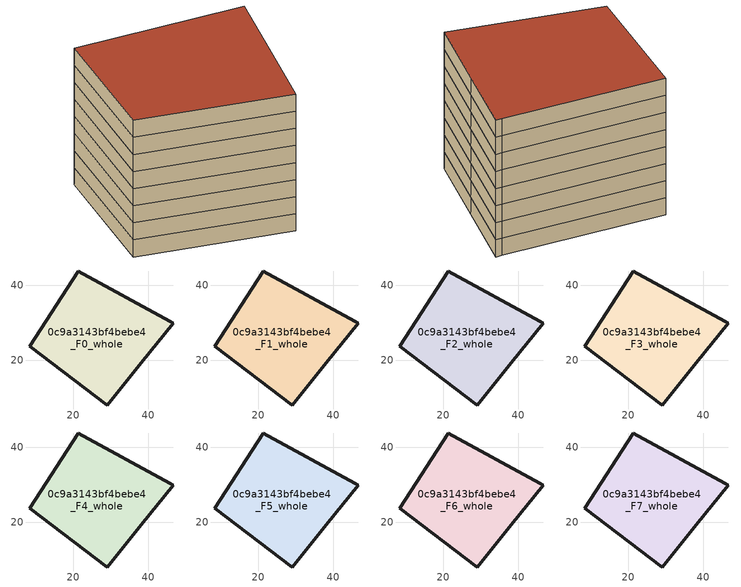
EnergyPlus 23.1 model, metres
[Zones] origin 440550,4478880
0c9a3143bf4bebe4_F0_whole
 floor ground (EU_floor_Construction): 45.78,30.48 46.73,29.98 38.2,19.41 29.07,8.09 8.34,23.83 21.34,43.87 z0
 wall outside (EU_wall_Construction): 45.78,30.48 21.34,43.87 8.34,23.83 29.07,8.09 38.2,19.41 46.73,29.98 45.78,30.48 z0:3
0c9a3143bf4bebe4_F1_whole
 floor to 0c9a3143bf4bebe4_F0_whole (EU_floor_Construction): 45.78,30.48 46.73,29.98 38.2,19.41 29.07,8.09 8.34,23.83 21.34,43.87 z3
 wall outside (EU_wall_Construction): 45.78,30.48 21.34,43.87 8.34,23.83 29.07,8.09 38.2,19.41 46.73,29.98 45.78,30.48 z3:6
0c9a3143bf4bebe4_F2_whole
 floor to 0c9a3143bf4bebe4_F1_whole (EU_floor_Construction): 45.78,30.48 46.73,29.98 38.2,19.41 29.07,8.09 8.34,23.83 21.34,43.87 z6
 wall outside (EU_wall_Construction): 45.78,30.48 21.34,43.87 8.34,23.83 29.07,8.09 38.2,19.41 46.73,29.98 45.78,30.48 z6:9
0c9a3143bf4bebe4_F3_whole
 floor to 0c9a3143bf4bebe4_F2_whole (EU_floor_Construction): 45.78,30.48 46.73,29.98 38.2,19.41 29.07,8.09 8.34,23.83 21.34,43.87 z9
 wall outside (EU_wall_Construction): 45.78,30.48 21.34,43.87 8.34,23.83 29.07,8.09 38.2,19.41 46.73,29.98 45.78,30.48 z9:12
0c9a3143bf4bebe4_F4_whole
 floor to 0c9a3143bf4bebe4_F3_whole (EU_floor_Construction): 45.78,30.48 46.73,29.98 38.2,19.41 29.07,8.09 8.34,23.83 21.34,43.87 z12
 wall outside (EU_wall_Construction): 45.78,30.48 21.34,43.87 8.34,23.83 29.07,8.09 38.2,19.41 46.73,29.98 45.78,30.48 z12:15
0c9a3143bf4bebe4_F5_whole
 floor to 0c9a3143bf4bebe4_F4_whole (EU_floor_Construction): 45.78,30.48 46.73,29.98 38.2,19.41 29.07,8.09 8.34,23.83 21.34,43.87 z15
 wall outside (EU_wall_Construction): 45.78,30.48 21.34,43.87 8.34,23.83 29.07,8.09 38.2,19.41 46.73,29.98 45.78,30.48 z15:18
0c9a3143bf4bebe4_F6_whole
 floor to 0c9a3143bf4bebe4_F5_whole (EU_floor_Construction): 45.78,30.48 46.73,29.98 38.2,19.41 29.07,8.09 8.34,23.83 21.34,43.87 z18
 wall outside (EU_wall_Construction): 45.78,30.48 21.34,43.87 8.34,23.83 29.07,8.09 38.2,19.41 46.73,29.98 45.78,30.48 z18:21
0c9a3143bf4bebe4_F7_whole
 floor to 0c9a3143bf4bebe4_F6_whole (EU_floor_Construction): 45.78,30.48 46.73,29.98 38.2,19.41 29.07,8.09 8.34,23.83 21.34,43.87 z21
 wall outside (EU_wall_Construction): 45.78,30.48 21.34,43.87 8.34,23.83 29.07,8.09 38.2,19.41 46.73,29.98 45.78,30.48 z21:24
 roof outside (EU_roof_Construction): 38.2,19.41 46.73,29.98 45.78,30.48 21.34,43.87 8.34,23.83 29.07,8.09 z24
[Building]
EU S2 Campaign: North Axis=0; Terrain=City; Solar Distribution=FullExterior
[Site:Location]
Madrid: Latitude=40.5; Longitude=-3.5; Time Zone=1; Elevation=609
[SizingPeriod:WeatherFileDays]
AnnualSizingPeriod: Begin Month=1; Begin Day of Month=1; End Month=12; End Day of Month=31; Day of Week for Start Day=Monday; Use Weather File Daylight Saving Period=No; Use Weather File Rain and Snow Indicators=No
[MATERIAL]
EU_InternalMass_Material: Roughness=MediumRough; Thickness=0.1; Conductivity=1; Density=1800; Specific Heat=900; Thermal Absorptance=0.9; Solar Absorptance=0.7; Visible Absorptance=0.7
[MATERIAL:NOMASS] Roughness=MediumRough; Thermal Absorptance=0.9; Solar Absorptance=0.7; Visible Absorptance=0.7
Name | Thermal Resistance
EU_wall_NoMass | 0.609216
EU_roof_NoMass | 0.513268
EU_floor_NoMass | 0.568163
[CONSTRUCTION]
EU_wall_Construction: EU_wall_NoMass
EU_roof_Construction: EU_roof_NoMass
EU_floor_Construction: EU_floor_NoMass
EU_InternalMass_Construction: EU_InternalMass_Material
[ZONE] Type=1; Multiplier=1; Ceiling Height=autocalculate; Volume=2131.01; Floor Area=autocalculate; Part of Total Floor Area=Yes
0c9a3143bf4bebe4_F0_whole; 0c9a3143bf4bebe4_F1_whole; 0c9a3143bf4bebe4_F2_whole; 0c9a3143bf4bebe4_F3_whole; 0c9a3143bf4bebe4_F4_whole; 0c9a3143bf4bebe4_F5_whole; 0c9a3143bf4bebe4_F6_whole; 0c9a3143bf4bebe4_F7_whole
[INTERNALMASS] Construction=EU_InternalMass_Construction; Surface Area=710.337
Name | Zone or ZoneList
0c9a3143bf4bebe4_F0_whole_EU_InternalMass | 0c9a3143bf4bebe4_F0_whole
0c9a3143bf4bebe4_F1_whole_EU_InternalMass | 0c9a3143bf4bebe4_F1_whole
0c9a3143bf4bebe4_F2_whole_EU_InternalMass | 0c9a3143bf4bebe4_F2_whole
0c9a3143bf4bebe4_F3_whole_EU_InternalMass | 0c9a3143bf4bebe4_F3_whole
0c9a3143bf4bebe4_F4_whole_EU_InternalMass | 0c9a3143bf4bebe4_F4_whole
0c9a3143bf4bebe4_F5_whole_EU_InternalMass | 0c9a3143bf4bebe4_F5_whole
0c9a3143bf4bebe4_F6_whole_EU_InternalMass | 0c9a3143bf4bebe4_F6_whole
0c9a3143bf4bebe4_F7_whole_EU_InternalMass | 0c9a3143bf4bebe4_F7_whole
[OTHEREQUIPMENT] Fuel Type=Electricity; Design Level Calculation Method=Watts/Area; Power per Zone Floor Area=1; Fraction Latent=0; Fraction Radiant=0; Fraction Lost=0; Carbon Dioxide Generation Rate=0; EndUse Subcategory=EU_Step8_InternalGains
Name | Zone or ZoneList or Space or SpaceList | Schedule
EU_Step8_InternalGain_0c9a3143bf4bebe4_F0_whole_f000 | 0c9a3143bf4bebe4_F0_whole | EU_Step8_GainSchedule_0c9a3143bf4bebe4_F0_whole_f000
EU_Step8_InternalGain_0c9a3143bf4bebe4_F1_whole_f000 | 0c9a3143bf4bebe4_F1_whole | EU_Step8_GainSchedule_0c9a3143bf4bebe4_F1_whole_f000
EU_Step8_InternalGain_0c9a3143bf4bebe4_F2_whole_f000 | 0c9a3143bf4bebe4_F2_whole | EU_Step8_GainSchedule_0c9a3143bf4bebe4_F2_whole_f000
EU_Step8_InternalGain_0c9a3143bf4bebe4_F3_whole_f000 | 0c9a3143bf4bebe4_F3_whole | EU_Step8_GainSchedule_0c9a3143bf4bebe4_F3_whole_f000
EU_Step8_InternalGain_0c9a3143bf4bebe4_F4_whole_f000 | 0c9a3143bf4bebe4_F4_whole | EU_Step8_GainSchedule_0c9a3143bf4bebe4_F4_whole_f000
EU_Step8_InternalGain_0c9a3143bf4bebe4_F5_whole_f000 | 0c9a3143bf4bebe4_F5_whole | EU_Step8_GainSchedule_0c9a3143bf4bebe4_F5_whole_f000
EU_Step8_InternalGain_0c9a3143bf4bebe4_F6_whole_f000 | 0c9a3143bf4bebe4_F6_whole | EU_Step8_GainSchedule_0c9a3143bf4bebe4_F6_whole_f000
EU_Step8_InternalGain_0c9a3143bf4bebe4_F7_whole_f000 | 0c9a3143bf4bebe4_F7_whole | EU_Step8_GainSchedule_0c9a3143bf4bebe4_F7_whole_f000
[ZONEVENTILATION:DESIGNFLOWRATE] Schedule=EU_AlwaysOn; Design Flow Rate Calculation Method=AirChanges/Hour; Air Changes per Hour=0.752966; Ventilation Type=Natural; Fan Pressure Rise=0; Fan Total Efficiency=1; Constant Term Coefficient=1; Temperature Term Coefficient=0; Velocity Term Coefficient=0; Velocity Squared Term Coefficient=0; Minimum Indoor Temperature=-100; Maximum Indoor Temperature=100; Delta Temperature=-100; Minimum Outdoor Temperature=-100; Maximum Outdoor Temperature=100; Maximum Wind Speed=40
Name | Zone or ZoneList or Space or SpaceList
EU_ConstantAir_0c9a3143bf4bebe4_F0_whole | 0c9a3143bf4bebe4_F0_whole
EU_ConstantAir_0c9a3143bf4bebe4_F1_whole | 0c9a3143bf4bebe4_F1_whole
EU_ConstantAir_0c9a3143bf4bebe4_F2_whole | 0c9a3143bf4bebe4_F2_whole
EU_ConstantAir_0c9a3143bf4bebe4_F3_whole | 0c9a3143bf4bebe4_F3_whole
EU_ConstantAir_0c9a3143bf4bebe4_F4_whole | 0c9a3143bf4bebe4_F4_whole
EU_ConstantAir_0c9a3143bf4bebe4_F5_whole | 0c9a3143bf4bebe4_F5_whole
EU_ConstantAir_0c9a3143bf4bebe4_F6_whole | 0c9a3143bf4bebe4_F6_whole
EU_ConstantAir_0c9a3143bf4bebe4_F7_whole | 0c9a3143bf4bebe4_F7_whole
[HVACTEMPLATE:THERMOSTAT] Constant Heating Setpoint=20; Constant Cooling Setpoint=50
EU_HeatOnly_0c9a3143bf4bebe4_F0_whole; EU_HeatOnly_0c9a3143bf4bebe4_F1_whole; EU_HeatOnly_0c9a3143bf4bebe4_F2_whole; EU_HeatOnly_0c9a3143bf4bebe4_F3_whole; EU_HeatOnly_0c9a3143bf4bebe4_F4_whole; EU_HeatOnly_0c9a3143bf4bebe4_F5_whole; EU_HeatOnly_0c9a3143bf4bebe4_F6_whole; EU_HeatOnly_0c9a3143bf4bebe4_F7_whole
[HVACTEMPLATE:ZONE:IDEALLOADSAIRSYSTEM] System Availability Schedule=EU_AlwaysOn; Maximum Heating Supply Air Temperature=50; Minimum Cooling Supply Air Temperature=13; Maximum Heating Supply Air Humidity Ratio=0.0156; Minimum Cooling Supply Air Humidity Ratio=0.0077; Heating Limit=NoLimit; Cooling Limit=NoLimit; Heating Availability Schedule=EU_AlwaysOn; Cooling Availability Schedule=EU_CoolingOff; Dehumidification Control Type=ConstantSensibleHeatRatio; Cooling Sensible Heat Ratio=0.7; Dehumidification Setpoint=60; Humidification Control Type=None; Humidification Setpoint=30; Outdoor Air Method=None; Outdoor Air Flow Rate per Person=0.00944; Outdoor Air Flow Rate per Zone Floor Area=0; Outdoor Air Flow Rate per Zone=0; Demand Controlled Ventilation Type=None; Outdoor Air Economizer Type=NoEconomizer; Heat Recovery Type=None; Sensible Heat Recovery Effectiveness=0.7; Latent Heat Recovery Effectiveness=0.65
Name | Template Thermostat
0c9a3143bf4bebe4_F0_whole | EU_HeatOnly_0c9a3143bf4bebe4_F0_whole
0c9a3143bf4bebe4_F1_whole | EU_HeatOnly_0c9a3143bf4bebe4_F1_whole
0c9a3143bf4bebe4_F2_whole | EU_HeatOnly_0c9a3143bf4bebe4_F2_whole
0c9a3143bf4bebe4_F3_whole | EU_HeatOnly_0c9a3143bf4bebe4_F3_whole
0c9a3143bf4bebe4_F4_whole | EU_HeatOnly_0c9a3143bf4bebe4_F4_whole
0c9a3143bf4bebe4_F5_whole | EU_HeatOnly_0c9a3143bf4bebe4_F5_whole
0c9a3143bf4bebe4_F6_whole | EU_HeatOnly_0c9a3143bf4bebe4_F6_whole
0c9a3143bf4bebe4_F7_whole | EU_HeatOnly_0c9a3143bf4bebe4_F7_whole
[SIZING:ZONE] Zone Cooling Design Supply Air Temperature Input Method=SupplyAirTemperature; Zone Cooling Design Supply Air Temperature=13; Zone Heating Design Supply Air Temperature Input Method=SupplyAirTemperature; Zone Heating Design Supply Air Temperature=50; Zone Cooling Design Supply Air Humidity Ratio=0.008; Zone Heating Design Supply Air Humidity Ratio=0.008; Cooling Design Air Flow Method=DesignDay; Cooling Design Air Flow Rate=0; Cooling Minimum Air Flow per Zone Floor Area=0.000762; Cooling Minimum Air Flow=0; Cooling Minimum Air Flow Fraction=0.2; Heating Design Air Flow Method=DesignDay; Heating Design Air Flow Rate=0; Heating Maximum Air Flow per Zone Floor Area=0.002032; Heating Maximum Air Flow=0.141576; Heating Maximum Air Flow Fraction=0.3; Account for Dedicated Outdoor Air System=No; Dedicated Outdoor Air System Control Strategy=NeutralSupplyAir; Dedicated Outdoor Air Low Setpoint Temperature for Design=autosize; Dedicated Outdoor Air High Setpoint Temperature for Design=autosize; Zone Load Sizing Method=Sensible Load Only No Latent Load; Zone Latent Cooling Design Supply Air Humidity Ratio Input Method=HumidityRatioDifference; Zone Cooling Design Supply Air Humidity Ratio Difference=0.005; Zone Latent Heating Design Supply Air Humidity Ratio Input Method=HumidityRatioDifference; Zone Humidification Design Supply Air Humidity Ratio Difference=0.005
0c9a3143bf4bebe4_F0_whole; 0c9a3143bf4bebe4_F1_whole; 0c9a3143bf4bebe4_F2_whole; 0c9a3143bf4bebe4_F3_whole; 0c9a3143bf4bebe4_F4_whole; 0c9a3143bf4bebe4_F5_whole; 0c9a3143bf4bebe4_F6_whole; 0c9a3143bf4bebe4_F7_whole
[SCHEDULE:CONSTANT]
Name | Hourly Value
EU_AlwaysOn | 1
EU_CoolingOff | 0
[SCHEDULE:FILE] Column Number=1; Rows to Skip at Top=0; Number of Hours of Data=8760; Column Separator=Comma; Interpolate to Timestep=No; Minutes per Item=60; Adjust Schedule for Daylight Savings=Yes
Name | File
EU_Step8_GainSchedule_0c9a3143bf4bebe4_F0_whole_f000 | C:\Users\o_iseri\Desktop\OpenUBEM\openubem\outputs\eu_evidence\EU-11\ES-MAD-BERRUGUETE\idfs\0c9a3143bf4bebe4\0c9a3143bf4bebe4_F0_whole_f000_gain.csv
EU_Step8_GainSchedule_0c9a3143bf4bebe4_F1_whole_f000 | C:\Users\o_iseri\Desktop\OpenUBEM\openubem\outputs\eu_evidence\EU-11\ES-MAD-BERRUGUETE\idfs\0c9a3143bf4bebe4\0c9a3143bf4bebe4_F1_whole_f000_gain.csv
EU_Step8_GainSchedule_0c9a3143bf4bebe4_F2_whole_f000 | C:\Users\o_iseri\Desktop\OpenUBEM\openubem\outputs\eu_evidence\EU-11\ES-MAD-BERRUGUETE\idfs\0c9a3143bf4bebe4\0c9a3143bf4bebe4_F2_whole_f000_gain.csv
EU_Step8_GainSchedule_0c9a3143bf4bebe4_F3_whole_f000 | C:\Users\o_iseri\Desktop\OpenUBEM\openubem\outputs\eu_evidence\EU-11\ES-MAD-BERRUGUETE\idfs\0c9a3143bf4bebe4\0c9a3143bf4bebe4_F3_whole_f000_gain.csv
EU_Step8_GainSchedule_0c9a3143bf4bebe4_F4_whole_f000 | C:\Users\o_iseri\Desktop\OpenUBEM\openubem\outputs\eu_evidence\EU-11\ES-MAD-BERRUGUETE\idfs\0c9a3143bf4bebe4\0c9a3143bf4bebe4_F4_whole_f000_gain.csv
EU_Step8_GainSchedule_0c9a3143bf4bebe4_F5_whole_f000 | C:\Users\o_iseri\Desktop\OpenUBEM\openubem\outputs\eu_evidence\EU-11\ES-MAD-BERRUGUETE\idfs\0c9a3143bf4bebe4\0c9a3143bf4bebe4_F5_whole_f000_gain.csv
EU_Step8_GainSchedule_0c9a3143bf4bebe4_F6_whole_f000 | C:\Users\o_iseri\Desktop\OpenUBEM\openubem\outputs\eu_evidence\EU-11\ES-MAD-BERRUGUETE\idfs\0c9a3143bf4bebe4\0c9a3143bf4bebe4_F6_whole_f000_gain.csv
EU_Step8_GainSchedule_0c9a3143bf4bebe4_F7_whole_f000 | C:\Users\o_iseri\Desktop\OpenUBEM\openubem\outputs\eu_evidence\EU-11\ES-MAD-BERRUGUETE\idfs\0c9a3143bf4bebe4\0c9a3143bf4bebe4_F7_whole_f000_gain.csv
